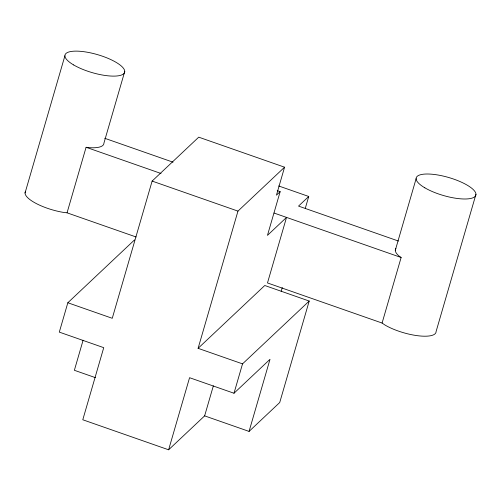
<?xml version="1.0" encoding="UTF-8"?>
<svg xmlns="http://www.w3.org/2000/svg" width="501" height="501" viewBox="0 0 501 501"><rect width="100%" height="100%" fill="white"/><g stroke="black" fill="none" stroke-linecap="round" stroke-linejoin="round"><path stroke-width="0.75" d="M25.05 192.985L64.917 55.768M25.639 191.238A31.031 9.381 16.2 0 0 62.644 212.261L67.046 212.825L86.091 147.275L88.909 147.638A31.031 9.381 16.2 0 0 103.92 143.148L124.743 71.48M134.512 239.929L67.835 302.754L59.306 332.119L103.732 347.663L82.784 419.769L168.618 449.798L204.633 415.868L213.363 385.82M83.097 340.248L74.367 370.289L95.491 377.679M277.216 190.643L280.153 191.67L276.446 195.165L284.568 167.196L198.734 137.168L152.129 181.08L112.262 318.298L67.835 302.754M168.618 449.798L189.566 377.698L233.998 393.241L270.008 359.305L249.06 431.411L204.633 415.868M198.102 348.327L264.772 285.501L309.205 301.045L242.528 363.87L198.102 348.327L237.962 211.115L284.568 167.196M280.153 191.67L267.459 235.37L286.528 217.403L267.484 282.952L382.088 323.045L384.975 325.03A31.031 9.381 16.2 0 0 417.558 335.701A31.031 9.381 16.2 0 0 436.083 331.574L475.95 194.357M233.998 393.241L242.528 363.87M281.174 291.338L282.27 287.58M305.272 208.391L308.735 196.473L278.656 185.952M309.205 301.045L279.721 402.516L249.06 431.411M395.302 250.312L416.124 178.644M382.088 323.045L401.132 257.495L399.278 256.224A31.031 9.381 16.2 0 1 395.89 248.565M308.735 196.473L298.533 206.093L398.439 241.044M104.703 138.276L173.027 162.18M86.091 147.275L161.021 173.49M274.053 213.038L401.132 257.495M152.129 181.08L237.962 211.115M67.046 212.825L136.097 236.986M73.634 64.942A31.031 9.381 16.2 0 0 123.709 73.728A31.031 9.381 16.2 0 0 87.149 52.204A31.031 9.381 16.2 0 0 73.634 64.942M424.842 187.819A31.031 9.381 16.2 0 0 474.917 196.605A31.031 9.381 16.2 0 0 438.356 175.081A31.031 9.381 16.2 0 0 424.842 187.819"/></g></svg>
